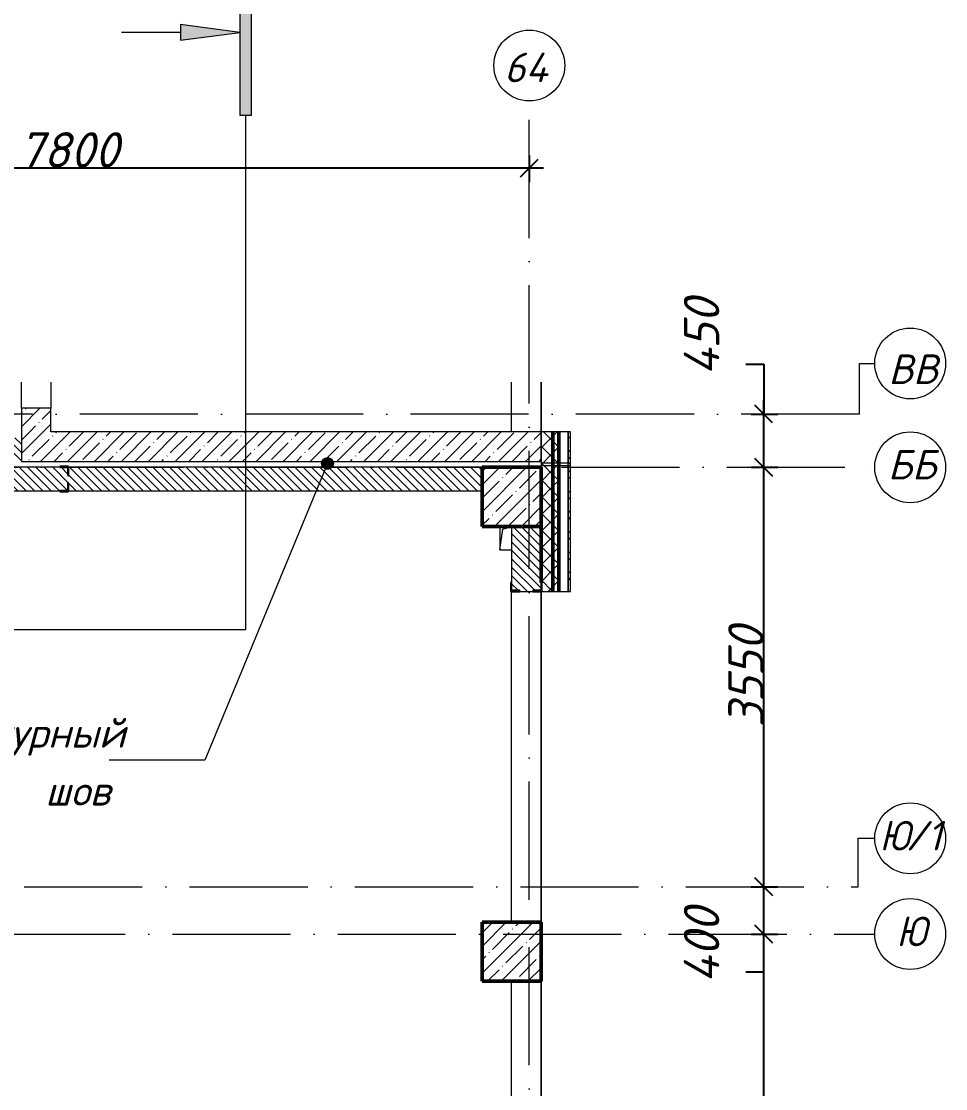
# Model space of a CAD drawing. Header units: millimetres. Extents: x -537608 to 253996, y -217170 to 186033.
# Drawn here: x -81835 to -74011, y 124707 to 133739 of the extents above; entities that cross this region are included whole.
import ezdxf

# ---------------------------------------------------------------- set-up
doc = ezdxf.new("R2010")
doc.units = ezdxf.units.MM
doc.linetypes.add('50_200_ШТРИХ_1Т_ш5_п1_п1_', pattern=[1400, 1000, -200, 0, -200])
for name, color, linetype, lineweight in [('A-____-____-DIMS', 7, 'Continuous', 9), ('A-GENM-____-MCUT', 7, 'Continuous', 25), ('A-GENM-____-OTLN', 7, 'Continuous', 9), ('A-GENM-____-OTLN-1', 7, 'Continuous', 25), ('A-WALL-____-MCUT-1', 7, 'Continuous', 9), ('A-WALL-____-MCUT-2', 7, 'Continuous', 50), ('A-WALL-____-MCUT-3', 7, 'Continuous', 9), ('A-WALL-____-OTLN', 7, 'Continuous', 9), ('A-WALL-____-PATT-1', 7, 'Continuous', 9), ('A-WALL-FNSH-MCUT-1', 7, 'Continuous', 9), ('G-____-____-SYMB', 7, 'Continuous', 9), ('G-____-____-TEXT', 7, 'Continuous', 9), ('S-COLS-____-MCUT', 7, 'Continuous', 50), ('S-COLS-____-OTLN', 7, 'Continuous', 9), ('S-GRID-____-IDEN', 7, 'Continuous', 9), ('S-GRID-____-OTLN', 7, 'Continuous', 9), ('S-GRID-____-OTLN-1', 7, '50_200_ШТРИХ_1Т_ш5_п1_п1_', 9)]:
    doc.layers.add(name, color=color, linetype=linetype, lineweight=lineweight)
doc.layers.add('G-____-____-SYMB-1', color=9, linetype='Continuous', lineweight=9, true_color=0x808080)
doc.styles.add('ISOCPEUR_I', font='isocpeui.ttf', dxfattribs={"height": 300})
doc.dimstyles.new('ISO-2_5_0_9К_БОЛЬШОЙ_ОСИ', dxfattribs={"dimscale": 304.8, "dimtxt": 248.995294, "dimasz": 0.492126, "dimexe": 0.393701, "dimexo": 0, "dimgap": 0, "dimtad": 1, "dimdec": 0, "dimzin": 0, "dimdsep": 46, "dimtxsty": 'ISOCPEUR_I', "dimblk1": 'OBLIQUE', "dimblk2": 'OBLIQUE', "dimsah": 1, "dimcen": 0.09, "dimdle": 0.393701, "dimazin": 0, "dimtfac": 1, "dimtdec": 4, "dimtix": 1, "dimtmove": 0, "dimatfit": 3, "dimfxl": 1, "dimtvp": 1, "dimtolj": 1, "dimtzin": 0, "dimarcsym": 2})
doc.dimstyles.new('ISO-2_5_0_9К_БОЛЬШОЙ_ОСИ_1', dxfattribs={"dimscale": 304.8, "dimtxt": 248.995294, "dimasz": 0.492126, "dimexe": 0.393701, "dimexo": 0, "dimgap": 0, "dimtad": 1, "dimdec": 0, "dimzin": 0, "dimdsep": 46, "dimtxsty": 'ISOCPEUR_I', "dimblk1": 'OBLIQUE', "dimblk2": 'OBLIQUE', "dimsah": 1, "dimcen": 0.09, "dimdle": 0.393701, "dimazin": 0, "dimtfac": 1, "dimtdec": 4, "dimtix": 1, "dimtmove": 1, "dimatfit": 3, "dimfxl": 1, "dimtvp": 1, "dimtolj": 1, "dimtzin": 0, "dimarcsym": 2})
pattern_1 = [(135, (-178684.97, 83184.237), (-35.35534, -35.35534), [])]
pattern_2 = [(45, (-178684.97, 83184.24), (-70.71068, 70.71068), []), (135, (-178684.97, 83184.24), (-70.71068, -70.71068), [])]
pattern_3 = [(45, (-178684.97, 83184.24), (-114.04925, 114.04925), []), (45, (-178570.92, 83184.24), (-114.04925, 114.04925), [201.612, -40.322, 3.353, -36.97])]
pattern_4 = [(45, (-178684.97, 83184.24), (-85.53659, 85.53659), []), (45, (-178627.95, 83184.24), (-85.53659, 85.53659), [])]

# ---------------------------------------------------------------- blocks, each defined once
blk = doc.blocks.new('BSC_Колонна _Прямоугольная - 500х500-V138-АР1_План отверстий 3 этажа в осях 1-64_А-ГГ')
at = {"layer": 'S-COLS-____-OTLN'}
h = blk.add_hatch(dxfattribs=at)
h.set_pattern_fill('FP_161', color=256, style=0, pattern_type=2)
h.set_pattern_definition([(45, (-101000, -46531.04), (-114.04925, 114.04925), []), (45, (-100885.95, -46531.04), (-114.04925, 114.04925), [201.613, -40.323, 3.353, -36.97])])
h.paths.add_polyline_path([(-250, -250), (250, -250), (250, 250), (-250, 250), (-250, -215.4)], flags=0)
at = {"layer": 'S-COLS-____-MCUT'}
for p, q in [((250, 250), (-250, 250)), ((-250, 250), (-250, -250)), ((250, -250), (250, 250)), ((-250, -250), (250, -250))]:
    blk.add_line(p, q, dxfattribs=at)
blk = doc.blocks.new('BSC_Колонна _Прямоугольная - 500х500-V140-АР1_План отверстий 3 этажа в осях 1-64_А-ГГ')
at = {"layer": 'S-COLS-____-OTLN'}
h = blk.add_hatch(dxfattribs=at)
h.set_pattern_fill('FP_163', color=256, style=0, pattern_type=2)
h.set_pattern_definition([(45, (-101000, -42681.04), (-114.04925, 114.04925), []), (45, (-100885.95, -42681.04), (-114.04925, 114.04925), [201.613, -40.323, 3.353, -36.97])])
h.paths.add_polyline_path([(-250, -250), (250, -250), (250, 250), (-250, 250)], flags=0)
at = {"layer": 'S-COLS-____-MCUT'}
for p, q in [((250, 250), (-250, 250)), ((-250, 250), (-250, -250)), ((250, -250), (250, 250)), ((-250, -250), (250, -250))]:
    blk.add_line(p, q, dxfattribs=at)
blk = doc.blocks.new('Фахверк_СКБ_Уголок - 250_2700-27497298-АР1_План отверстий 3 этажа в осях 1-64_А-ГГ')
at = {"layer": 'A-GENM-____-MCUT'}
for p, q in [((200, 181), (125, 181)), ((125, 181), (125, 106)), ((200, 175), (200, 181)), ((125, 106), (131, 106)), ((131, 106), (131, 175)), ((131, 175), (200, 175)), ((131, -6), (125, -6)), ((125, -6), (125, -81)), ((125, -81), (200, -81)), ((131, -75), (131, -6)), ((200, -75), (131, -75)), ((200, -81), (200, -75))]:
    blk.add_line(p, q, dxfattribs=at)
blk = doc.blocks.new('Фахверк_СКБ_Уголок - 200_3550-28267367-АР1_План отверстий 3 этажа в осях 1-64_А-ГГ')
at = {"layer": 'A-GENM-____-MCUT'}
for p, q in [((200, 156), (125, 156)), ((125, 156), (125, 81)), ((131, 81), (131, 150)), ((131, 150), (200, 150)), ((200, 150), (200, 156)), ((125, 81), (131, 81)), ((131, 19), (125, 19)), ((125, 19), (125, -56)), ((131, -50), (131, 19)), ((125, -56), (200, -56)), ((200, -50), (131, -50)), ((200, -56), (200, -50))]:
    blk.add_line(p, q, dxfattribs=at)
blk = doc.blocks.new('AR_Отверстие прямоугольное _в плите_ - AR_Отверстие прямоугольное _в плите_-V178-АР1_План отверстий 3 этажа в осях 1-64_А-ГГ')
at = {"layer": 'A-GENM-____-OTLN'}
for p, q in [((-50, 100), (-50, -100)), ((-25, 75), (50, 100)), ((-50, -100), (-25, 75)), ((-50, -100), (50, -100))]:
    blk.add_line(p, q, dxfattribs=at)
blk = doc.blocks.new('Стены 13 - Стены 4-31812941-АР1_План отверстий 3 этажа в осях 1-64_А-ГГ')
at = {"layer": 'A-WALL-____-MCUT-3'}
for p, q in [((-1843.5, 41030.2), (-1843.5, 41010.2)), ((-1593.5, 41030.2), (-1843.5, 41030.2)), ((-1843.5, 41010.2), (-1593.5, 41010.2)), ((-1593.5, 41010.2), (-1593.5, 41030.2))]:
    blk.add_line(p, q, dxfattribs=at)
blk = doc.blocks.new('Ось сетки - Круг_Ø6_00__ISO-2_5_0_9K_-25732049-АР1_План отверстий 3 этажа в осях 1-64_А-ГГ')
at = {"layer": 'S-GRID-____-IDEN'}
blk.add_circle((0, 0), 3, dxfattribs=at)
blk = doc.blocks.new('_Oblique')
at = {"color": 0, "linetype": 'ByBlock', "lineweight": -2}
blk.add_line((-0.5, -0.5), (0.5, 0.5), dxfattribs=at)
blk = doc.blocks.new('*D1165')
at = {"layer": 'A-____-____-DIMS', "color": 0, "lineweight": -2, "transparency": 16777216}
for p, q in [((-75550.7, 120395.3), (-75550.7, 126135.3)), ((-75656.8, 126015.3), (-75430.7, 126015.3)), ((-75656.8, 120515.3), (-75430.7, 120515.3))]:
    blk.add_line(p, q, dxfattribs=at)
at = {"layer": 'Defpoints', "color": 0, "transparency": 16777216}
for p in [(-75656.8, 126015.3), (-75550.7, 126015.3), (-75656.8, 120515.3)]:
    blk.add_point(p, dxfattribs=at)
at = {"layer": 'A-____-____-DIMS', "color": 0, "lineweight": -2, "transparency": 16777216, "xscale": 150, "yscale": 150, "zscale": 150}
for p, rotation in [((-75550.7, 126015.3), 90), ((-75550.7, 120515.3), 270)]:
    blk.add_blockref('_Oblique', p, dxfattribs=dict(at, rotation=rotation))
at = {"layer": 'A-____-____-DIMS', "color": 0, "transparency": 16777216, "insert": (-75700.7, 123265.3), "char_height": 300, "width": 758.478, "attachment_point": 5, "rotation": 90, "style": 'ISOCPEUR_I'}
blk.add_mtext('\\A1;5500', dxfattribs=at)
blk = doc.blocks.new('*D1166')
at = {"layer": 'A-____-____-DIMS', "color": 0, "lineweight": -2, "transparency": 16777216}
for p, q in [((-75550.7, 125895.3), (-75550.7, 126535.3)), ((-75656.8, 126415.3), (-75430.7, 126415.3)), ((-75656.8, 126015.3), (-75430.7, 126015.3)), ((-75550.7, 125695.6), (-75550.7, 126015.3)), ((-75700.7, 125695.6), (-75550.7, 125695.6))]:
    blk.add_line(p, q, dxfattribs=at)
at = {"layer": 'Defpoints', "color": 0, "transparency": 16777216}
for p in [(-75656.8, 126415.3), (-75550.7, 126415.3), (-75656.8, 126015.3)]:
    blk.add_point(p, dxfattribs=at)
at = {"layer": 'A-____-____-DIMS', "color": 0, "lineweight": -2, "transparency": 16777216, "xscale": 150, "yscale": 150, "zscale": 150}
for p, rotation in [((-75550.7, 126415.3), 90), ((-75550.7, 126015.3), 270)]:
    blk.add_blockref('_Oblique', p, dxfattribs=dict(at, rotation=rotation))
at = {"layer": 'A-____-____-DIMS', "color": 0, "transparency": 16777216, "insert": (-76226.8, 125599.7), "char_height": 300, "width": 591.843, "attachment_point": 1, "rotation": 90, "line_spacing_factor": 1.149209, "style": 'ISOCPEUR_I'}
blk.add_mtext('\\A1;400', dxfattribs=at)
blk = doc.blocks.new('*D1167')
at = {"layer": 'A-____-____-DIMS', "color": 0, "lineweight": -2, "transparency": 16777216}
for p, q in [((-75550.7, 126295.3), (-75550.7, 130085.3)), ((-75656.8, 129965.3), (-75430.7, 129965.3)), ((-75656.8, 126415.3), (-75430.7, 126415.3))]:
    blk.add_line(p, q, dxfattribs=at)
at = {"layer": 'Defpoints', "color": 0, "transparency": 16777216}
for p in [(-75656.8, 129965.3), (-75550.7, 129965.3), (-75656.8, 126415.3)]:
    blk.add_point(p, dxfattribs=at)
at = {"layer": 'A-____-____-DIMS', "color": 0, "lineweight": -2, "transparency": 16777216, "xscale": 150, "yscale": 150, "zscale": 150}
for p, rotation in [((-75550.7, 129965.3), 90), ((-75550.7, 126415.3), 270)]:
    blk.add_blockref('_Oblique', p, dxfattribs=dict(at, rotation=rotation))
at = {"layer": 'A-____-____-DIMS', "color": 0, "transparency": 16777216, "insert": (-75700.7, 128190.3), "char_height": 300, "width": 758.478, "attachment_point": 5, "rotation": 90, "style": 'ISOCPEUR_I'}
blk.add_mtext('\\A1;3550', dxfattribs=at)
blk = doc.blocks.new('*D1168')
at = {"layer": 'A-____-____-DIMS', "color": 0, "lineweight": -2, "transparency": 16777216}
for p, q in [((-75700.7, 130838.3), (-75550.7, 130838.3)), ((-75550.7, 130838.3), (-75550.7, 130415.3)), ((-75550.7, 129845.3), (-75550.7, 130535.3)), ((-75656.8, 130415.3), (-75430.7, 130415.3)), ((-75656.8, 129965.3), (-75430.7, 129965.3))]:
    blk.add_line(p, q, dxfattribs=at)
at = {"layer": 'Defpoints', "color": 0, "transparency": 16777216}
for p in [(-75656.8, 130415.3), (-75550.7, 130415.3), (-75656.8, 129965.3)]:
    blk.add_point(p, dxfattribs=at)
at = {"layer": 'A-____-____-DIMS', "color": 0, "lineweight": -2, "transparency": 16777216, "xscale": 150, "yscale": 150, "zscale": 150}
for p, rotation in [((-75550.7, 130415.3), 90), ((-75550.7, 129965.3), 270)]:
    blk.add_blockref('_Oblique', p, dxfattribs=dict(at, rotation=rotation))
at = {"layer": 'A-____-____-DIMS', "color": 0, "transparency": 16777216, "insert": (-76226.8, 130742.4), "char_height": 300, "width": 591.843, "attachment_point": 1, "rotation": 90, "line_spacing_factor": 1.149209, "style": 'ISOCPEUR_I'}
blk.add_mtext('\\A1;450', dxfattribs=at)
blk = doc.blocks.new('Разрез - Заголовок разреза-10218885-АР1_План отверстий 3 этажа в осях 1-64_А-ГГ')
at = {"layer": 'G-____-____-SYMB'}
for points in [[(0, 0.5), (0, -0.5), (-9, -0.5), (-9, 0.5)], [(-6.342, -5.5), (-7.658, -5.5), (-7, -0.5)]]:
    blk.add_hatch(color=256, dxfattribs=at).paths.add_polyline_path(points, flags=0)
for p, q in [((0, 0.5), (-9, 0.5)), ((-9, 0.5), (-9, -0.5)), ((0, -0.5), (0, 0.5)), ((-9, -0.5), (0, -0.5)), ((-7, -0.5), (-7.658, -5.5)), ((-6.342, -5.5), (-7, -0.5)), ((-7.658, -5.5), (-6.342, -5.5)), ((-7, -5.5), (-7, -10.5))]:
    blk.add_line(p, q, dxfattribs=at)
blk = doc.blocks.new('*D1212')
at = {"layer": 'A-____-____-DIMS', "color": 0, "lineweight": -2, "transparency": 16777216}
for p, q in [((-85335, 132605.1), (-85335, 132379)), ((-77535, 132605.1), (-77535, 132379)), ((-85455, 132499), (-77415, 132499))]:
    blk.add_line(p, q, dxfattribs=at)
at = {"layer": 'Defpoints', "color": 0, "transparency": 16777216}
for p in [(-85335, 132605.1), (-77535, 132605.1), (-77535, 132499)]:
    blk.add_point(p, dxfattribs=at)
at = {"layer": 'A-____-____-DIMS', "color": 0, "lineweight": -2, "transparency": 16777216, "xscale": 150, "yscale": 150, "zscale": 150, "rotation": 180}
blk.add_blockref('_Oblique', (-85335, 132499), dxfattribs=at)
at = {"layer": 'A-____-____-DIMS', "color": 0, "lineweight": -2, "transparency": 16777216, "xscale": 150, "yscale": 150, "zscale": 150}
blk.add_blockref('_Oblique', (-77535, 132499), dxfattribs=at)
at = {"layer": 'A-____-____-DIMS', "color": 0, "transparency": 16777216, "insert": (-81435, 132651), "char_height": 300, "width": 758.478, "attachment_point": 5, "style": 'ISOCPEUR_I'}
blk.add_mtext('\\A1;7800', dxfattribs=at)

msp = doc.modelspace()

# ---------------------------------------------------------------- hatches: boundary and pattern name
at = {"layer": 'A-WALL-____-PATT-1'}
h = msp.add_hatch(dxfattribs=at)
h.set_pattern_fill('FP_38', color=256, style=0, pattern_type=2)
h.set_pattern_definition(pattern_3)
h.paths.add_polyline_path([(-81584.9702, 130265.2788), (-81584.9702, 130465.2788), (-81834.9702, 130465.2788), (-81834.9702, 130265.2788)], flags=0)
h = msp.add_hatch(dxfattribs=at)
h.set_pattern_fill('FP_38', color=256, style=0, pattern_type=2)
h.set_pattern_definition(pattern_3)
h.paths.add_polyline_path([(-77434.9702, 130015.2788), (-77434.9702, 130265.2788), (-81834.9702, 130265.2788), (-81834.9702, 130015.2788), (-77953.1827, 130015.2788)], flags=0)
h = msp.add_hatch(dxfattribs=at)
h.set_pattern_fill('FP_1', color=256, style=0, pattern_type=2)
h.set_pattern_definition(pattern_2)
h.paths.add_polyline_path([(-77334.9702, 129980.2788), (-77334.9702, 130265.2788), (-77434.9702, 130265.2788), (-77434.9702, 129980.2788)], flags=0)
h = msp.add_hatch(dxfattribs=at)
h.set_pattern_fill('FP_1', color=256, style=0, pattern_type=2)
h.set_pattern_definition(pattern_2)
h.paths.add_polyline_path([(-77284.9702, 129980.2788), (-77284.9702, 130265.2788), (-77334.9702, 130265.2788), (-77334.9702, 129980.2788)], flags=0)
h = msp.add_hatch(dxfattribs=at)
h.set_pattern_fill('FP_3', color=256, style=0, pattern_type=2)
h.set_pattern_definition(pattern_4)
h.paths.add_polyline_path([(-77184.9702, 130000.2788), (-77184.9702, 130265.2788), (-77204.9702, 130265.2788), (-77204.9702, 130000.2788)], flags=0)
h = msp.add_hatch(dxfattribs=at)
h.set_pattern_fill('FP_6', color=256, style=0, pattern_type=2)
h.set_pattern_definition(pattern_1)
h.paths.add_polyline_path([(-81834.9702, 130015.2788), (-81834.9702, 130215.2788), (-85484.9702, 130215.2788), (-85484.9702, 130015.2788), (-83255.5756, 130015.2788)], flags=0)
h = msp.add_hatch(dxfattribs=at)
h.set_pattern_fill('FP_1', color=256, style=0, pattern_type=2)
h.set_pattern_definition(pattern_2)
h.paths.add_polyline_path([(-77334.9702, 81165.2788), (-77334.9702, 82115.2788), (-77428.9702, 82115.2788), (-77428.9702, 82040.2788), (-77434.9702, 82040.2788), (-77434.9702, 81165.2788)], flags=0)
h.paths.add_polyline_path([(-77428.9702, 83915.2788), (-77334.9702, 83915.2788), (-77334.9702, 85115.2788), (-77428.9702, 85115.2788), (-77428.9702, 85040.2788), (-77434.9702, 85040.2788), (-77434.9702, 83990.2788), (-77428.9702, 83990.2788), (-77428.9702, 83918.2901)], flags=0)
h.paths.add_polyline_path([(-77334.9702, 86915.2788), (-77334.9702, 88115.2788), (-77428.9702, 88115.2788), (-77428.9702, 88040.2788), (-77434.9702, 88040.2788), (-77434.9702, 86990.2788), (-77428.9702, 86990.2788), (-77428.9702, 86915.2788)], flags=0)
h.paths.add_polyline_path([(-77334.9702, 89915.2788), (-77334.9702, 91115.2788), (-77428.9702, 91115.2788), (-77428.9702, 91040.2788), (-77434.9702, 91040.2788), (-77434.9702, 89990.2788), (-77428.9702, 89990.2788), (-77428.9702, 89915.2788)], flags=0)
h.paths.add_polyline_path([(-77428.9702, 92915.2788), (-77334.9702, 92915.2788), (-77334.9702, 94115.2788), (-77428.9702, 94115.2788), (-77428.9702, 94040.2788), (-77434.9702, 94040.2788), (-77434.9702, 92990.2788), (-77428.9702, 92990.2788), (-77428.9702, 92921.2788)], flags=0)
h.paths.add_polyline_path([(-77428.9702, 98915.2788), (-77334.9702, 98915.2788), (-77334.9702, 100115.2788), (-77428.9702, 100115.2788), (-77428.9702, 100040.2788), (-77434.9702, 100040.2788), (-77434.9702, 98990.2788), (-77428.9702, 98990.2788), (-77428.9702, 98921.2788)], flags=0)
h.paths.add_polyline_path([(-77428.9702, 101915.2788), (-77334.9702, 101915.2788), (-77334.9702, 103115.2788), (-77428.9702, 103115.2788), (-77428.9702, 103040.2788), (-77434.9702, 103040.2788), (-77434.9702, 101990.2788), (-77428.9702, 101990.2788), (-77428.9702, 101921.2788)], flags=0)
h.paths.add_polyline_path([(-77334.9702, 104915.2788), (-77334.9702, 106115.2788), (-77428.9702, 106115.2788), (-77428.9702, 106040.2788), (-77434.9702, 106040.2788), (-77434.9702, 104990.2788), (-77428.9702, 104990.2788), (-77428.9702, 104915.2788)], flags=0)
h.paths.add_polyline_path([(-77428.9702, 107915.2788), (-77334.9702, 107915.2788), (-77334.9702, 109115.2788), (-77428.9702, 109115.2788), (-77428.9702, 109040.2788), (-77434.9702, 109040.2788), (-77434.9702, 107990.2788), (-77428.9702, 107990.2788), (-77428.9702, 107921.2788)], flags=0)
h.paths.add_polyline_path([(-77334.9702, 110915.2788), (-77334.9702, 112115.2788), (-77428.9702, 112115.2788), (-77428.9702, 112040.2788), (-77434.9702, 112040.2788), (-77434.9702, 110990.2788), (-77428.9702, 110990.2788), (-77428.9702, 110915.2788)], flags=0)
h.paths.add_polyline_path([(-77334.9702, 116915.2788), (-77334.9702, 118115.2788), (-77428.9702, 118115.2788), (-77428.9702, 118040.2788), (-77434.9702, 118040.2788), (-77434.9702, 116990.2788), (-77428.9702, 116990.2788), (-77428.9702, 116915.2788)], flags=0)
h.paths.add_polyline_path([(-77428.9702, 119915.2788), (-77334.9702, 119915.2788), (-77334.9702, 121115.2788), (-77428.9702, 121115.2788), (-77428.9702, 121040.2788), (-77434.9702, 121040.2788), (-77434.9702, 119990.2788), (-77428.9702, 119990.2788), (-77428.9702, 119921.2788)], flags=0)
h.paths.add_polyline_path([(-77334.9702, 122915.2788), (-77334.9702, 124115.2788), (-77428.9702, 124115.2788), (-77428.9702, 124040.2788), (-77434.9702, 124040.2788), (-77434.9702, 122990.2788), (-77428.9702, 122990.2788), (-77428.9702, 122915.2788)], flags=0)
h.paths.add_polyline_path([(-77334.9702, 128915.2788), (-77334.9702, 129980.2788), (-77434.9702, 129980.2788), (-77434.9702, 128990.2788), (-77428.9702, 128990.2788), (-77428.9702, 128915.2788)], flags=0)
h = msp.add_hatch(dxfattribs=at)
h.set_pattern_fill('FP_1', color=256, style=0, pattern_type=2)
h.set_pattern_definition(pattern_2)
h.paths.add_polyline_path([(-77334.9702, 81115.2788), (-77284.9702, 81115.2788), (-77284.9702, 82115.2788), (-77334.9702, 82115.2788), (-77334.9702, 81165.2788)], flags=0)
h.paths.add_polyline_path([(-77334.9702, 83915.2788), (-77284.9702, 83915.2788), (-77284.9702, 85115.2788), (-77334.9702, 85115.2788), (-77334.9702, 83918.2901)], flags=0)
h.paths.add_polyline_path([(-77284.9702, 86915.2788), (-77284.9702, 88115.2788), (-77334.9702, 88115.2788), (-77334.9702, 86915.2788)], flags=0)
h.paths.add_polyline_path([(-77284.9702, 89915.2788), (-77284.9702, 91115.2788), (-77334.9702, 91115.2788), (-77334.9702, 89915.2788)], flags=0)
h.paths.add_polyline_path([(-77334.9702, 92915.2788), (-77284.9702, 92915.2788), (-77284.9702, 94115.2788), (-77334.9702, 94115.2788), (-77334.9702, 93378.6243)], flags=0)
h.paths.add_polyline_path([(-77334.9702, 98915.2788), (-77284.9702, 98915.2788), (-77284.9702, 100115.2788), (-77334.9702, 100115.2788), (-77334.9702, 99398.8369)], flags=0)
h.paths.add_polyline_path([(-77284.9702, 101915.2788), (-77284.9702, 103115.2788), (-77334.9702, 103115.2788), (-77334.9702, 101915.2788)], flags=0)
h.paths.add_polyline_path([(-77284.9702, 104915.2788), (-77284.9702, 106115.2788), (-77334.9702, 106115.2788), (-77334.9702, 104915.2788)], flags=0)
h.paths.add_polyline_path([(-77334.9702, 107915.2788), (-77284.9702, 107915.2788), (-77284.9702, 109115.2788), (-77334.9702, 109115.2788), (-77334.9702, 107999.1407)], flags=0)
h.paths.add_polyline_path([(-77334.9702, 110915.2788), (-77284.9702, 110915.2788), (-77284.9702, 112115.2788), (-77334.9702, 112115.2788), (-77334.9702, 111439.2622)], flags=0)
h.paths.add_polyline_path([(-77334.9702, 116915.2788), (-77284.9702, 116915.2788), (-77284.9702, 118115.2788), (-77334.9702, 118115.2788), (-77334.9702, 117459.4748)], flags=0)
h.paths.add_polyline_path([(-77284.9702, 119915.2788), (-77284.9702, 121115.2788), (-77334.9702, 121115.2788), (-77334.9702, 119915.2788)], flags=0)
h.paths.add_polyline_path([(-77334.9702, 122915.2788), (-77284.9702, 122915.2788), (-77284.9702, 124115.2788), (-77334.9702, 124115.2788), (-77334.9702, 123479.6874)], flags=0)
h.paths.add_polyline_path([(-77334.9702, 128915.2788), (-77284.9702, 128915.2788), (-77284.9702, 129980.2788), (-77334.9702, 129980.2788), (-77334.9702, 129499.9001)], flags=0)
h = msp.add_hatch(dxfattribs=at)
h.set_pattern_fill('FP_3', color=256, style=0, pattern_type=2)
h.set_pattern_definition(pattern_4)
h.paths.add_polyline_path([(-77204.9702, 81015.2788), (-77184.9702, 81015.2788), (-77184.9702, 82115.2788), (-77204.9702, 82115.2788), (-77204.9702, 81035.2788)], flags=0)
h.paths.add_polyline_path([(-77184.9702, 83915.2788), (-77184.9702, 85115.2788), (-77204.9702, 85115.2788), (-77204.9702, 83915.2788)], flags=0)
h.paths.add_polyline_path([(-77204.9702, 86915.2788), (-77184.9702, 86915.2788), (-77184.9702, 88115.2788), (-77204.9702, 88115.2788), (-77204.9702, 87358.4116)], flags=0)
h.paths.add_polyline_path([(-77204.9702, 89915.2788), (-77184.9702, 89915.2788), (-77184.9702, 91115.2788), (-77204.9702, 91115.2788), (-77204.9702, 89938.5028)], flags=0)
h.paths.add_polyline_path([(-77184.9702, 92915.2788), (-77184.9702, 94115.2788), (-77204.9702, 94115.2788), (-77204.9702, 92915.2788)], flags=0)
h.paths.add_polyline_path([(-77184.9702, 98915.2788), (-77184.9702, 100115.2788), (-77204.9702, 100115.2788), (-77204.9702, 98915.2788)], flags=0)
h.paths.add_polyline_path([(-77184.9702, 101915.2788), (-77184.9702, 103115.2788), (-77204.9702, 103115.2788), (-77204.9702, 101915.2788)], flags=0)
h.paths.add_polyline_path([(-77184.9702, 104915.2788), (-77184.9702, 106115.2788), (-77204.9702, 106115.2788), (-77204.9702, 104915.2788)], flags=0)
h.paths.add_polyline_path([(-77204.9702, 107915.2788), (-77184.9702, 107915.2788), (-77184.9702, 109115.2788), (-77204.9702, 109115.2788), (-77204.9702, 107999.1407)], flags=0)
h.paths.add_polyline_path([(-77184.9702, 110915.2788), (-77184.9702, 112115.2788), (-77204.9702, 112115.2788), (-77204.9702, 110915.2788)], flags=0)
h.paths.add_polyline_path([(-77184.9702, 116915.2788), (-77184.9702, 118115.2788), (-77204.9702, 118115.2788), (-77204.9702, 116915.2788)], flags=0)
h.paths.add_polyline_path([(-77204.9702, 119915.2788), (-77184.9702, 119915.2788), (-77184.9702, 121115.2788), (-77204.9702, 121115.2788), (-77204.9702, 120039.5659)], flags=0)
h.paths.add_polyline_path([(-77184.9702, 122915.2788), (-77184.9702, 124115.2788), (-77204.9702, 124115.2788), (-77204.9702, 122915.2788)], flags=0)
h.paths.add_polyline_path([(-77184.9702, 128915.2788), (-77184.9702, 129980.2788), (-77204.9702, 129980.2788), (-77204.9702, 128915.2788)], flags=0)
h = msp.add_hatch(dxfattribs=at)
h.set_pattern_fill('FP_6', color=256, style=0, pattern_type=2)
h.set_pattern_definition(pattern_1)
h.paths.add_polyline_path([(-77934.9702, 129765.2788), (-77934.9702, 129965.2788), (-81434.9702, 129965.2788), (-81434.9702, 129896.2788), (-81440.9702, 129896.2788), (-81440.9702, 129965.2788), (-84934.9702, 129965.2788), (-84934.9702, 129765.2788), (-81440.9702, 129765.2788), (-81440.9702, 129834.2788), (-81434.9702, 129834.2788), (-81434.9702, 129765.2788), (-77953.1827, 129765.2788)], flags=0)
h = msp.add_hatch(dxfattribs=at)
h.set_pattern_fill('FP_6', color=256, style=0, pattern_type=2)
h.set_pattern_definition(pattern_1)
h.paths.add_polyline_path([(-77615.9702, 128915.2788), (-77503.9702, 128915.2788), (-77503.9702, 128921.2788), (-77434.9702, 128921.2788), (-77434.9702, 129465.2788), (-77684.9702, 129465.2788), (-77684.9702, 128921.2788), (-77615.9702, 128921.2788)], flags=0)
at = {"layer": 'G-____-____-TEXT'}
h = msp.add_hatch(color=256, dxfattribs=at)
edge = h.paths.add_edge_path(flags=0)
edge.add_arc((-79242.9104, 129997.5755), 50, 0, 360)

# ---------------------------------------------------------------- linework, layer by layer
at = {"layer": 'A-WALL-____-MCUT-1'}
for p, q in [((-81584.9702, 130465.2788), (-81834.9702, 130465.2788)), ((-81834.9702, 130465.2788), (-81834.9702, 130015.2788)), ((-81584.9702, 130265.2788), (-81584.9702, 130465.2788)), ((-77434.9702, 130265.2788), (-81584.9702, 130265.2788)), ((-77434.9702, 130015.2788), (-77434.9702, 130265.2788)), ((-81834.9702, 130015.2788), (-77434.9702, 130015.2788))]:
    msp.add_line(p, q, dxfattribs=at)
at = {"layer": 'A-WALL-____-MCUT-2'}
for p, q in [((-77334.9702, 128915.2788), (-77334.9702, 130265.2788)), ((-77284.9702, 128915.2788), (-77284.9702, 130265.2788)), ((-77434.9702, 128990.2788), (-77434.9702, 129465.2788))]:
    msp.add_line(p, q, dxfattribs=at)
at = {"layer": 'A-WALL-____-MCUT-3'}
for p, q in [((-77434.9702, 130265.2788), (-77434.9702, 129965.2788)), ((-77204.9702, 130265.2788), (-77434.9702, 130265.2788)), ((-77204.9702, 128915.2788), (-77204.9702, 130265.2788)), ((-81509.9702, 129965.2788), (-84934.9702, 129965.2788)), ((-77934.9702, 129965.2788), (-81434.9702, 129965.2788)), ((-84934.9702, 129765.2788), (-81509.9702, 129765.2788)), ((-81434.9702, 129765.2788), (-77934.9702, 129765.2788)), ((-77684.9702, 129465.2788), (-77684.9702, 128990.2788)), ((-77615.9702, 128915.2788), (-77503.9702, 128915.2788)), ((-77428.9702, 128915.2788), (-77204.9702, 128915.2788))]:
    msp.add_line(p, q, dxfattribs=at)
at = {"layer": 'A-WALL-____-OTLN'}
for p, q in [((-81834.9702, 130465.2788), (-81834.9702, 130685.4174)), ((-81584.9702, 130685.4174), (-81584.9702, 130465.2788)), ((-77684.9702, 130265.2788), (-77684.9702, 130685.4174)), ((-77434.9702, 130265.2788), (-77434.9702, 130685.4174)), ((-77434.9702, 130685.4174), (-77434.9702, 130265.2788)), ((-77684.9702, 126115.2788), (-77684.9702, 128915.2788)), ((-77434.9702, 126115.2788), (-77434.9702, 128915.2788)), ((-77434.9702, 128915.2788), (-77434.9702, 126115.2788)), ((-77684.9702, 124115.2788), (-77684.9702, 125615.2788)), ((-77434.9702, 124115.2788), (-77434.9702, 125615.2788)), ((-77434.9702, 125615.2788), (-77434.9702, 124115.2788))]:
    msp.add_line(p, q, dxfattribs=at)
at = {"layer": 'A-WALL-FNSH-MCUT-1'}
for p, q in [((-77184.9702, 130265.2788), (-77204.9702, 130265.2788)), ((-77204.9702, 130265.2788), (-77204.9702, 130000.2788)), ((-77184.9702, 130000.2788), (-77184.9702, 130265.2788)), ((-77204.9702, 130000.2788), (-77184.9702, 130000.2788)), ((-77184.9702, 129980.2788), (-77204.9702, 129980.2788)), ((-77204.9702, 129980.2788), (-77204.9702, 128915.2788)), ((-77184.9702, 128915.2788), (-77184.9702, 129980.2788)), ((-77204.9702, 128915.2788), (-77184.9702, 128915.2788))]:
    msp.add_line(p, q, dxfattribs=at)
at = {"layer": 'G-____-____-SYMB-1'}
for p, q in [((-79936.7702, 132945.2407), (-79936.7702, 128590.563)), ((-79936.7702, 128590.563), (-96741.9724, 128590.563))]:
    msp.add_line(p, q, dxfattribs=at)
at = {"layer": 'G-____-____-TEXT'}
for p, q in [((-79242.9104, 129997.5755), (-80281.7927, 127486.4885)), ((-80281.7927, 127486.4885), (-81090.6179, 127486.4885))]:
    msp.add_line(p, q, dxfattribs=at)
msp.add_circle((-79242.9104, 129997.5755), 50, dxfattribs=at)
at = {"layer": 'S-GRID-____-OTLN'}
for p, q in [((-74740.5729, 130843.9012), (-74610.5636, 130843.9012)), ((-74740.5729, 130415.2788), (-74740.5729, 130843.9012)), ((-74750.4004, 126825.4451), (-74610.5636, 126825.4451)), ((-74750.4004, 126415.2788), (-74750.4004, 126825.4451))]:
    msp.add_line(p, q, dxfattribs=at)
at = {"layer": 'S-GRID-____-OTLN-1'}
for p, q in [((-77534.9702, 78701.6305), (-77534.9702, 133065.1964)), ((-74740.5729, 130415.2788), (-85663.7058, 130415.2788)), ((-85663.7058, 129965.2788), (-74610.5636, 129965.2788)), ((-104212.6557, 126415.2788), (-74750.4004, 126415.2788)), ((-111358.1997, 126015.2788), (-74610.5636, 126015.2788))]:
    msp.add_line(p, q, dxfattribs=at)

# ---------------------------------------------------------------- block references
at = {"layer": 'A-GENM-____-OTLN'}
msp.add_blockref('AR_Отверстие прямоугольное _в плите_ - AR_Отверстие прямоугольное _в плите_-V178-АР1_План отверстий 3 этажа в осях 1-64_А-ГГ', (-77734.9702, 129365.2788), dxfattribs=at)
at = {"layer": 'A-GENM-____-OTLN-1'}
for name, p, rotation in [('Фахверк_СКБ_Уголок - 200_3550-28267367-АР1_План отверстий 3 этажа в осях 1-64_А-ГГ', (-81309.9702, 129915.2788), 180), ('Фахверк_СКБ_Уголок - 250_2700-27497298-АР1_План отверстий 3 этажа в осях 1-64_А-ГГ', (-77509.9702, 128790.2788), 89.9999999999999)]:
    msp.add_blockref(name, p, dxfattribs=dict(at, rotation=rotation))
at = {"layer": 'A-WALL-____-OTLN'}
msp.add_blockref('Стены 13 - Стены 4-31812941-АР1_План отверстий 3 этажа в осях 1-64_А-ГГ', (-75591.4584, 88970.0368), dxfattribs=at)
at = {"layer": 'G-____-____-SYMB', "xscale": 99.99999999999993, "yscale": 99.99999999999993, "zscale": 99.99999999999993, "rotation": 269.9999999999996}
msp.add_blockref('Разрез - Заголовок разреза-10218885-АР1_План отверстий 3 этажа в осях 1-64_А-ГГ', (-79936.7702, 132945.2407), dxfattribs=at)
at = {"layer": 'S-COLS-____-OTLN'}
for name, p in [('BSC_Колонна _Прямоугольная - 500х500-V138-АР1_План отверстий 3 этажа в осях 1-64_А-ГГ', (-77684.9702, 129715.2788)), ('BSC_Колонна _Прямоугольная - 500х500-V140-АР1_План отверстий 3 этажа в осях 1-64_А-ГГ', (-77684.9702, 125865.2788))]:
    msp.add_blockref(name, p, dxfattribs=at)
at = {"layer": 'S-GRID-____-IDEN', "xscale": 99.99999999999993, "yscale": 99.99999999999993, "zscale": 99.99999999999993}
msp.add_blockref('Ось сетки - Круг_Ø6_00__ISO-2_5_0_9K_-25732049-АР1_План отверстий 3 этажа в осях 1-64_А-ГГ', (-77534.9702, 133365.1964), dxfattribs=at)
for p, rotation in [((-74310.5636, 130843.9012), 89.99999999999982), ((-74310.5636, 129965.2788), 269.9999999999995), ((-74310.5636, 126825.4451), 269.9999999999994), ((-74310.5636, 126015.2788), 269.9999999999995)]:
    msp.add_blockref('Ось сетки - Круг_Ø6_00__ISO-2_5_0_9K_-25732049-АР1_План отверстий 3 этажа в осях 1-64_А-ГГ', p, dxfattribs=dict(at, rotation=rotation))

# ---------------------------------------------------------------- texts
at = {"layer": 'G-____-____-TEXT', "char_height": 250, "attachment_point": 1, "style": 'ISOCPEUR_I'}
for s, insert, width in [('Температурный', (-83371.9663, 127842.3426), 2763.416813), ('шов', (-81633.6538, 127352.8635), 656.582063)]:
    msp.add_mtext(s, dxfattribs=dict(at, insert=insert, width=width))
at = {"layer": 'S-GRID-____-IDEN', "char_height": 250, "attachment_point": 1, "style": 'ISOCPEUR_I'}
for s, insert, width in [('64', (-77748.8985, 133473.9711), 425.696062), ('ВВ', (-74495.6341, 130919.977), 447.341625), ('ББ', (-74500.7931, 130111.9113), 447.341625), ('\\fISOCPEUR|b0|i1|c204|p34|;\\W.9;Ю', (-74569.1931, 126972.0776), 266.961937), ('/1', (-74348.9275, 126972.0776), 346.329), ('\\fISOCPEUR|b0|i1|c204|p34|;\\W.9;Ю', (-74426.5431, 126161.9113), 266.961937)]:
    msp.add_mtext(s, dxfattribs=dict(at, insert=insert, width=width))

# ---------------------------------------------------------------- dimensions: what is measured, and where the dimension line sits
at = {"layer": 'A-____-____-DIMS'}
dim = msp.add_linear_dim(base=(-77534.9702, 132499.0211), p1=(-85334.9702, 132605.0871), p2=(-77534.9702, 132605.0871), dimstyle='ISO-2_5_0_9К_БОЛЬШОЙ_ОСИ', override={"dimpost": '<>', "dimfxl": 7800}, dxfattribs=at)
dim.commit()
dim.dimension.update_dxf_attribs({"geometry": '*D1212', "text_midpoint": (-81434.9702, 132650.9529)})
for base, p1, p2, override, picture, middle in [((-75550.7287, 130415.2788), (-75656.7947, 129965.2788), (-75656.7947, 130415.2788), {"dimpost": '<>', "dimfxl": 450}, '*D1168', (-75710.676, 130838.3037)), ((-75550.7287, 126415.2788), (-75656.7947, 126015.2788), (-75656.7947, 126415.2788), {"dimpost": '<>', "dimfxl": 400}, '*D1166', (-75710.676, 125695.5756))]:
    dim = msp.add_linear_dim(base=base, p1=p1, p2=p2, angle=90, dimstyle='ISO-2_5_0_9К_БОЛЬШОЙ_ОСИ_1', override=override, dxfattribs=at)
    dim.commit()
    dim.dimension.update_dxf_attribs({"geometry": picture, "text_midpoint": middle, "dimtype": 160, "text_rotation": 90})
for base, p1, p2, override, picture, middle in [((-75550.7287, 129965.2788), (-75656.7947, 126415.2788), (-75656.7947, 129965.2788), {"dimpost": '<>', "dimfxl": 3550}, '*D1167', (-75700.7287, 128190.2788)), ((-75550.7287, 126015.2788), (-75656.7947, 120515.2788), (-75656.7947, 126015.2788), {"dimpost": '<>', "dimfxl": 5500}, '*D1165', (-75700.7287, 123265.2788))]:
    dim = msp.add_linear_dim(base=base, p1=p1, p2=p2, angle=90, dimstyle='ISO-2_5_0_9К_БОЛЬШОЙ_ОСИ', override=override, dxfattribs=at)
    dim.commit()
    dim.dimension.update_dxf_attribs({"geometry": picture, "text_midpoint": middle})

doc.saveas('drawing.dxf')
